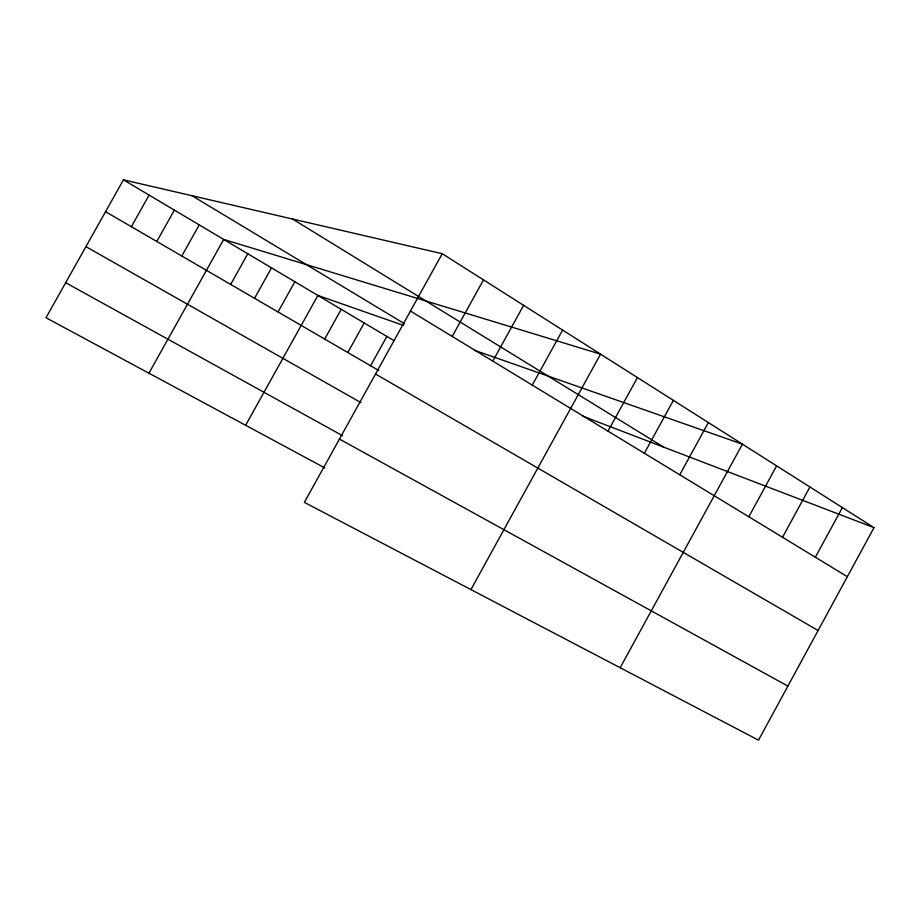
<?xml version="1.0" encoding="UTF-8"?>
<svg xmlns="http://www.w3.org/2000/svg" width="920" height="920" viewBox="0 0 920 920"><rect width="100%" height="100%" fill="white"/><g stroke="black" fill="none" stroke-linecap="round" stroke-linejoin="round"><path stroke-width="1.38" d="M874 527.643L758.505 740.163L304.347 502.366L442.244 253.713L874 527.643L582.74 416.15M748.822 516.775L776.618 465.865M782.529 537.257L809.922 486.99M815.35 557.221L842.375 507.575M679.754 474.777L708.354 422.544M620.172 667.736L742.428 444.164L474.317 350.232M608.005 431.158L637.456 377.556M644.356 453.261L673.371 400.349M492.798 361.123L523.618 305.336M532.266 385.112L562.615 330.084M470.936 589.594L600.542 354.142L223.698 239.441L148.936 373.198M452.214 336.444L483.506 279.887M245.628 425.27L317.883 295.435L403.696 325.496M324.679 339.077L341.228 309.315M347.806 352.521L364.205 322.978M370.576 365.769L386.848 336.433M230.667 284.43L247.79 253.759M254.541 298.31L271.515 267.869M278.036 311.972L294.872 281.75M131.376 226.711L149.097 195.097M156.791 241.477L174.363 210.117M181.803 256.024L199.226 224.894M442.244 253.713L123.441 179.837L46 317.756L324.841 467.947M339.445 439.081L787.888 686.101M65.676 282.716L342.688 435.769M85.928 246.652L361.042 402.661M375.521 374.026L818.098 630.51M105.558 211.692L378.844 370.565M123.441 179.837L393.886 340.618M192.038 195.73L404.421 323.679M410.447 311.052L847.355 576.679M292.571 219.029L663.676 447.12"/></g></svg>
